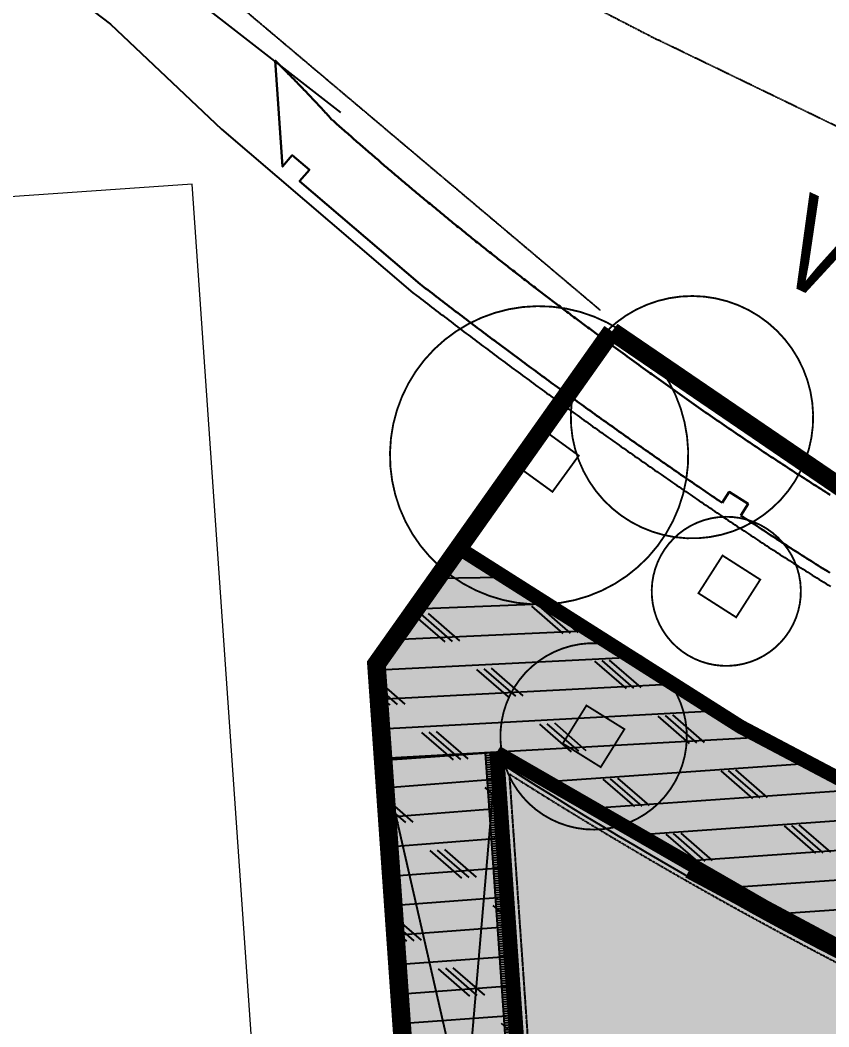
# Model space of a CAD drawing. Header units: millimetres. Extents: x 306 to 836129804, y -168137 to 818603917.
# Drawn here: x 834482886 to 834504578, y 818162277 to 818189279 of the extents above; entities that cross this region are included whole.
import ezdxf
from ezdxf.xclip import XClip

# ---------------------------------------------------------------- set-up
doc = ezdxf.new("R2010")
doc.units = ezdxf.units.MM
doc.header["$LTSCALE"] = 3
doc.header["$XCLIPFRAME"] = 0
for name, pattern in [('3A35X-LWK-LAN-DWG-1001-P00-L000-WS3-XLAN$0$HIDDEN', [0.375, 0.25, -0.125]), ('3A35X-MAGP-P-SB$0$3A35X-MAGP-P-SB$0$HIDDEN', [0.375, 0.25, -0.125]), ('CENTER', [2, 1.25, -0.25, 0.25, -0.25]), ('Dash 1_100', [2.25, 1.25, -1]), ('DASHED', [0.75, 0.5, -0.25]), ('DGN Style 2', [1.947273044689957e-06, 0, -1.947273044689957e-06]), ('DIVIDE', [1.25, 0.5, -0.25, 0, -0.25, 0, -0.25]), ('HIDDEN', [0.375, 0.25, -0.125])]:
    doc.linetypes.add(name, pattern=pattern)
doc.layers.get('Defpoints').update_dxf_attribs({"color": 32})
for name, color, linetype in [('00_Xref', 7, 'Continuous'), ('22INWA-a', 6, 'CENTER'), ('3A35X-LWK-LAN-DWG-1001-P00-L000-WS3-XLAN$0$LWK_L_TREE_code', 252, 'Continuous'), ('_ANCILIARY', 40, 'Continuous'), ('_ANCILIARY HATCH', 1, 'Continuous'), ('_DEV LINE', 96, 'DIVIDE'), ('_landscape', 1, 'HIDDEN'), ('_P34', 251, 'Continuous'), ('_PARCEL BOUNDARY', 10, 'DASHED'), ('_SUBLEASE', 241, 'Continuous'), ('_SUBLEASE LINE', 10, 'DIVIDE'), ('AR-ROAD_AR_BS_MI_', 251, 'Continuous'), ('LWK-STEPS', 251, 'Continuous'), ('UAJ_M+', 251, 'Continuous'), ('XXXXX-PIW-DWG-P00-XXXX-R100-WS4-00$0$XXXXX-PIW-P-WHCGRDP1-XXX$0$MMH813__', 253, 'Continuous')]:
    doc.layers.add(name, color=color, linetype=linetype)
for name, color, linetype, lineweight in [('Hatch (HOR not under LTC submission)', 252, 'Continuous', 35), ('LWK-GA_PLANTERWALL', 251, 'Continuous', 30), ('UAJ-23FLOR-a3', 251, 'Continuous', 13), ('UAJ-23FLOR-L1', 251, 'Continuous', 13), ('UAJ-27ROOF-d', 251, 'Continuous', 5)]:
    doc.layers.add(name, color=color, linetype=linetype, lineweight=lineweight)
doc.styles.add('Style-Arial', font='arial.ttf', dxfattribs={"width": 0.8})

# ---------------------------------------------------------------- blocks, each defined once
blk = doc.blocks.new('x-baseplan')
at = {"layer": 'AR-ROAD_AR_BS_MI_', "color": 8, "linetype": 'DGN Style 2'}
for p, q in [((834498.4466955593, 818181.4963568995), (834485.9536818152, 818192.0359689002)), ((834507.4230808325, 818185.1532506874), (834500.0000000009, 818188.7451000027))]:
    blk.add_line(p, q, dxfattribs=at)
at = {"layer": 'AR-ROAD_AR_BS_MI_', "color": 8, "linetype": 'DGN Style 2', "flags": 128}
blk.add_lwpolyline([(834425.3874000004, 818235.7993000026), (834428.6875000009, 818233.5784000009), (834430.9107000008, 818232.0822000019), (834436.9573000008, 818228.0128000025), (834439.7159000015, 818226.1563000027), (834445.2899000011, 818222.4050000012), (834454.0549000008, 818216.4581000023), (834458.174500001, 818213.5699000023), (834464.2179000006, 818209.8032000009), (834464.2181700012, 818209.8030300017), (834466.2651000004, 818208.4843000025), (834475.3968000012, 818202.6016000025), (834493.031200001, 818192.4086000025), (834496.5006000008, 818190.5483000018), (834500.0000000009, 818188.7451000027)], dxfattribs=at)
at = {"layer": 'XXXXX-PIW-DWG-P00-XXXX-R100-WS4-00$0$XXXXX-PIW-P-WHCGRDP1-XXX$0$MMH813__', "color": 8, "ltscale": 0.005141571938517399, "flags": 128}
blk.add_lwpolyline([(834491.4872700002, 818186.7995399998), (834485.0131925878, 818191.8444753649)], dxfattribs=at)
blk = doc.blocks.new('3A35X-MAGP-P-LD-00-0')
at = {"layer": '00_Xref', "color": 8, "elevation": -0.123141430418681}
blk.add_lwpolyline([(834481831.999999, 818191820.8000028), (834485309.4999992, 818189171.300002), (834488290.1999997, 818186356.2000015), (834493423.599934, 818181968.0000577), (834493521.3417006, 818181892.42232), (834493578.9999944, 818181847.9000045), (834493636.4999995, 818181803.5000017), (834493693.9999949, 818181759.2000043), (834493751.2999876, 818181715.0539641), (834493809.1000148, 818181670.5999907), (834493866.6999904, 818181626.4000077), (834493924.1999803, 818181582.1000165), (834493981.8389926, 818181537.9467232), (834494039.5000312, 818181493.7999763), (834494097.0999877, 818181449.6000106), (834494154.7999972, 818181405.5000036), (834494212.5000063, 818181361.3999972), (834494270.1998633, 818181317.3001046), (834494328.1988534, 818181273.1484936), (834494385.5004588, 818181229.4520328), (834494443.4999994, 818181185.3000017), (834494501.3000352, 818181141.3999743), (834494559.0999132, 818181097.4000672), (834494616.7007252, 818181053.651223), (834494674.8000348, 818181009.599975), (834494732.6999992, 818180965.8000017), (834494790.5999986, 818180922.0000023), (834494848.4999996, 818180878.2000016), (834494906.4000186, 818180834.3999873), (834494964.4000349, 818180790.6999751), (834495022.4000173, 818180746.8999884), (834495080.3999647, 818180703.3000269), (834495138.4000045, 818180659.5999986), (834495196.3999597, 818180615.9000326), (834495254.5000166, 818180572.2999887), (834495312.5999473, 818180528.8000407), (834495370.69993, 818180485.2000548), (834495428.799996, 818180441.7000041), (834495486.701515, 818180398.3484813), (834495545.2978059, 818180354.5520284), (834495603.1998224, 818180311.2001343), (834495661.201791, 818180267.94768), (834495719.6319498, 818180224.4506458), (834495777.9679694, 818180181.0494182), (834495836.1319497, 818180137.7506456), (834495894.2017577, 818180094.5473645), (834495952.5020871, 818180051.2468685), (834496011.0309659, 818180007.8511707), (834496069.2020603, 818179964.7465491), (834496127.9972682, 818179921.2539505), (834496186.099938, 818179878.2000473), (834496244.5699226, 818179835.0483826), (834496302.9299941, 818179791.9516822), (834496361.4000707, 818179748.7999492), (834496419.8705554, 818179705.7480361), (834496478.2999661, 818179662.7000251), (834496536.8000019, 818179619.6999999), (834496595.3000102, 818179576.6999938), (834496653.9000016, 818179533.8), (834496712.3999907, 818179490.8000089), (834496770.9999944, 818179447.9000044), (834496829.5999129, 818179405.0000641), (834496888.2724957, 818179362.1470348), (834496946.8274128, 818179319.3530337), (834497005.4999586, 818179276.5000314), (834497064.2000632, 818179233.7999554), (834497122.9001524, 818179190.9998902), (834497181.6000022, 818179148.2999997), (834497240.1032213, 818179105.7430208), (834497299.0999796, 818179062.9000149), (834497357.9000047, 818179020.2999989), (834497416.7000014, 818178977.7000012), (834497475.499997, 818178935.1000037), (834497534.2998754, 818178892.5000917), (834497593.3958275, 818178849.8585792), (834497651.8035101, 818178807.6419005), (834497710.8999062, 818178765.00007), (834497769.8760667, 818178722.5452257), (834497828.7238283, 818178680.1548526), (834497887.6999811, 818178637.7000157), (834497946.7000299, 818178595.3999796), (834498005.7000301, 818178552.9999787), (834498064.7000017, 818178510.6999999), (834498123.6999758, 818178468.4000186), (834498182.7999873, 818178426.2000114), (834498241.7999755, 818178383.9000188), (834498300.8999937, 818178341.7000067), (834498360.0786759, 818178299.5439372), (834498419.1212178, 818178257.4561409), (834498478.1044605, 818178215.4391757), (834498537.4999983, 818178173.2000023), (834498596.699949, 818178131.1000386), (834498655.8999959, 818178089.1000042), (834498715.0999963, 818178047.1000038), (834498774.1048012, 818178005.2383716), (834498833.5999702, 818177963.1000215), (834498892.9000015, 818177921.2000003), (834498952.199997, 818177879.3000035), (834499011.4999504, 818177837.4000374), (834499070.8813038, 818177795.5426716), (834499130.2000619, 818177753.6999564), (834499189.5999075, 818177711.9000661), (834499248.9999993, 818177670.200002), (834499308.3998406, 818177628.4001136), (834499367.6054572, 818177586.8364595), (834499427.2998784, 818177545.0000863), (834499486.7999867, 818177503.4000107), (834499546.1999784, 818177461.7000164), (834499605.7159517, 818177420.1586447), (834499665.299999, 818177378.6000009), (834499724.7999736, 818177337.0000188), (834499784.399993, 818177295.5000051), (834499844.0000079, 818177253.9999968), (834499903.6000205, 818177212.4999869), (834499963.1996952, 818177171.1002129), (834500000.2303501, 818177145.4402233), (834500022.7571605, 818177129.7991161), (834500082.5142972, 818177088.3594123), (834500142.2855841, 818177046.9406737), (834500201.8998339, 818177005.6001165), (834500261.8928708, 818176964.1666852), (834500321.3999863, 818176923.0000107), (834500381.1999954, 818176881.8000044), (834500441.0000054, 818176840.5999987), (834500500.7999992, 818176799.4000019), (834500560.5999203, 818176758.2000554), (834500620.2068636, 818176717.2326314), (834500680.4925187, 818176675.8677964), (834500740.1000283, 818176634.899982), (834500800.0000482, 818176593.8999693), (834500859.8999809, 818176552.8000145), (834500919.8106378, 818176511.8610419), (834500979.889224, 818176470.8390541), (834501039.7999537, 818176429.9000331), (834501099.800001, 818176389.0000006), (834501159.7999855, 818176348.1000104), (834501219.8902225, 818176307.2386259), (834501279.809642, 818176266.4614688), (834501339.8999718, 818176225.6000204), (834501400.0000246, 818176184.8999857), (834501460.0998847, 818176144.1000787), (834501520.0079645, 818176103.5299399), (834501580.5914223, 818176062.5704768), (834501640.5000132, 818176021.9999923), (834501700.7000003, 818175981.4000013), (834501760.899998, 818175940.8000025), (834501820.9083357, 818175900.3291562), (834501881.3069692, 818175859.6626139), (834501941.5998247, 818175819.1001192), (834502001.7087412, 818175778.8280357), (834502062.2052741, 818175738.3633341), (834502122.4087836, 818175698.1276915), (834502182.8091123, 818175657.82726), (834502243.500023, 818175617.399986), (834502304.0000478, 818175577.1999686), (834502364.5000017, 818175537.1), (834502424.8095315, 818175497.1261418), (834502485.5999979, 818175456.9000037), (834502546.1997786, 818175416.9001474), (834502606.6099648, 818175377.1250205), (834502667.4999765, 818175337.1000156), (834502728.2000021, 818175297.3), (834502788.7103503, 818175257.6242495), (834502849.7000464, 818175217.699972), (834502910.4998199, 818175178.0001179), (834502971.5886178, 818175138.2772524), (834503032.199875, 818175098.8000828), (834503092.9111928, 818175059.4223622), (834503154.2882204, 818175019.6780207), (834503214.9999644, 818174980.3000245), (834503276.1036317, 818174940.9332051), (834503336.9961925, 818174901.6669109), (834503398.0998677, 818174862.3000855), (834503459.0120664, 818174823.2204767), (834503520.2944746, 818174783.9675618), (834503581.3121171, 818174744.9201359), (834503642.6998405, 818174705.7001042), (834503704.186893, 818174666.5809999), (834503765.1998924, 818174627.7000691), (834503826.3129455, 818174588.9186066), (834503887.7917628, 818174549.9685439), (834503949.0130118, 818174511.2182599), (834504010.5998645, 818174472.300087), (834504071.8134282, 818174433.7175), (834504133.5000265, 818174394.8999846), (834504194.9999989, 818174356.3000019), (834504256.4998422, 818174317.7001004), (834504318.2855077, 818174279.0839657), (834504379.5998381, 818174240.7001036), (834504441.4850743, 818174202.1847228), (834504502.9000337, 818174163.8999795), (834504564.6000057, 818174125.5999988), (834504626.3000344, 818174087.299981)], dxfattribs=at)
at = {"layer": 'LWK-GA_PLANTERWALL'}
blk.add_lwpolyline([(834501718.87531, 818176331.2087748), (834501906.0559442, 818176624.7739551), (834502411.9597548, 818176302.2035378), (834502216.6908721, 818175995.9531344)], dxfattribs=at)
at = {"layer": 'LWK-GA_PLANTERWALL', "elevation": -0.123145524145837}
blk.add_lwpolyline([(834502216.7445406, 818175995.9189148), (834502228.9966098, 818175987.7238166), (834502289.1054691, 818175947.5514573), (834502349.3151112, 818175907.3783616), (834502409.6719388, 818175867.1737316), (834502469.8853388, 818175827.1641656), (834502530.24179, 818175787.159312), (834502590.5516213, 818175747.185254), (834502651.0081758, 818175707.1801753), (834502711.3200665, 818175667.3703456), (834502771.5863312, 818175627.6899791), (834502832.1421828, 818175587.8847315), (834502892.6976111, 818175548.179526), (834502953.2082584, 818175508.5035794), (834503013.8638363, 818175468.7981201), (834503074.2796347, 818175429.3489866), (834503135.1289587, 818175389.7818385), (834503195.6895461, 818175350.3377721), (834503256.1609559, 818175311.1156572), (834503317.3497576, 818175271.4933003), (834503377.8642132, 818175232.2433664), (834503438.5816622, 818175193.1253731), (834503499.578032, 818175153.7921683), (834503560.3378907, 818175114.6468813), (834503621.0098065, 818175075.7214315), (834503682.1046611, 818175036.5887476), (834503743.0168703, 818174997.6088233), (834503803.9766481, 818174958.6623002), (834503865.2231112, 818174919.6962628), (834503926.1826826, 818174880.8494767), (834503987.0548959, 818174842.2208477), (834504048.3470389, 818174803.3891494), (834504109.4601476, 818174764.7073456), (834504170.7125465, 818174726.0006182), (834504231.7782702, 818174687.5112139), (834504293.1304086, 818174648.9042594), (834504354.4821957, 818174610.3972842), (834504415.7410818, 818174571.9486176), (834504477.2854674, 818174533.4832832), (834504538.4516373, 818174495.1922668), (834504600.002377, 818174456.8850657)], dxfattribs=at)
at = {"layer": 'LWK-GA_PLANTERWALL'}
blk.add_polyline3d([(834504617.166616, 818176543.4497474, 0), (834504553.1873968, 818176583.8628908, 0), (834504489.0934554, 818176624.2849361, 0), (834504424.9204195, 818176665.0216776, 0), (834504361.1303457, 818176705.4789482, 0), (834504297.1376779, 818176746.2015877, 0), (834504233.1678168, 818176786.8730083, 0), (834504169.4263662, 818176827.6635654, 0), (834504105.5854785, 818176868.3534056, 0), (834504041.6138104, 818176909.3918886, 0), (834503978.0141785, 818176950.1915109, 0), (834503914.192768, 818176991.1979114, 0), (834503850.5523123, 818177032.1884173, 0), (834503786.8214048, 818177073.2373446, 0), (834503723.1912636, 818177114.3860438, 0), (834503659.6509174, 818177155.4767157, 0), (834503595.8805103, 818177196.8168014, 0), (834503532.3501589, 818177238.1667633, 0), (834503469.050146, 818177279.3668051, 0), (834503405.519877, 818177320.7166713, 0), (834503341.9507799, 818177362.2579303, 0), (834503278.6119018, 818177403.7487838, 0), (834503215.1812652, 818177445.2999429, 0), (834503151.851547, 818177486.9511304, 0), (834503088.7521297, 818177528.4506918, 0), (834503025.283744, 818177570.1928805, 0), (834502962.0537714, 818177612.045051, 0), (834502898.9623383, 818177653.7056375, 0), (834502835.8331058, 818177695.5575701, 0), (834502772.7403446, 818177737.4190187, 0), (834502709.4276787, 818177779.4931362, 0), (834502646.3985097, 818177821.5460428, 0), (834502583.461102, 818177863.537687, 0), (834502520.5237145, 818177905.6296725, 0), (834502457.4950421, 818177947.7825087, 0), (834502394.5660288, 818177990.0363301, 0), (834502331.6372174, 818178032.2899766, 0), (834502268.8085113, 818178074.64423, 0), (834502205.9717146, 818178116.936148, 0), (834502143.1511301, 818178159.4532256, 0), (834502080.4638053, 818178201.9122218, 0), (834502017.7790638, 818178244.4374529, 0), (834501955.0506915, 818178286.9923832, 0), (834501892.4225614, 818178329.6477911, 0), (834501829.887034, 818178372.240128, 0), (834501767.1236237, 818178415.088153, 0), (834501704.731338, 818178457.8514802, 0), (834501642.2959015, 818178500.5439477, 0), (834501579.725404, 818178543.5299909, 0), (834501517.3410921, 818178586.4564977, 0), (834501455.0058851, 818178629.3497198, 0), (834501392.4439607, 818178672.4992609, 0), (834501330.1166457, 818178715.6566441, 0), (834501268.0164865, 818178758.6568658, 0), (834501205.6895849, 818178801.8138063, 0), (834501143.328757, 818178845.164734, 0), (834501080.1660149, 818178889.1747719, 0), (834499825.3839662, 818179779.1516217, 0), (834499783.6315395, 818179809.3117845, 0), (834499722.3225551, 818179853.5905074, 0), (834499660.7674938, 818179898.1475844, 0), (834499599.4432726, 818179942.7105802, 0), (834499538.2134905, 818179987.2047756, 0), (834499476.9835833, 818180031.7994648, 0), (834499415.6654321, 818180076.5314473, 0), (834499354.5359349, 818180121.225972, 0), (834499293.446072, 818180165.965021, 0), (834499232.2878836, 818180210.7540472, 0), (834499171.1298797, 818180255.7439947, 0), (834499110.2695577, 818180300.4880921, 0), (834499049.2119181, 818180345.4779761, 0), (834498988.2833419, 818180390.4730202, 0), (834498927.2654054, 818180435.6079806, 0), (834498866.4369295, 818180480.7033478, 0), (834498805.5192425, 818180525.9391832, 0), (834498744.7914368, 818180571.1341527, 0), (834498684.1910603, 818180616.2344639, 0), (834498623.3732165, 818180661.5713286, 0), (834498563.7294052, 818180706.1316353, 0), (834498418.8023438, 818180812.5702069, 0), (834498381.1330988, 818180840.1477866, 0), (834498343.3804046, 818180867.8596839, 0), (834498305.6261345, 818180895.5731208, 0), (834498267.9732101, 818180923.285498, 0), (834498230.2628016, 818180951.0667149, 0), (834498192.50865, 818180978.8804921, 0), (834498154.8555367, 818181006.6935526, 0), (834498117.3558921, 818181034.3931888, 0), (834498079.6475533, 818181062.2472508, 0), (834498042.1475687, 818181090.0470667, 0), (834498004.6476251, 818181117.7471621, 0), (834497966.9404343, 818181145.7006167, 0), (834497929.2854232, 818181173.6156864, 0), (834497891.5249292, 818181201.6837257, 0), (834497854.2792751, 818181229.4685607, 0), (834497816.7789445, 818181257.2685448, 0), (834497779.0179232, 818181285.4379275, 0), (834497741.4636157, 818181313.4531039, 0), (834497704.1641963, 818181341.3527765, 0), (834497666.7120686, 818181369.29146, 0), (834497629.1055647, 818181397.4461436, 0), (834497591.7032088, 818181425.422657, 0), (834497554.1969643, 818181453.5776031, 0), (834497516.8974645, 818181481.5772316, 0), (834497479.3919805, 818181509.7313669, 0), (834497442.09199, 818181537.8314997, 0), (834497404.7924863, 818181565.8310121, 0), (834497367.131991, 818181594.2025222, 0), (834497329.7773238, 818181622.4194782, 0), (834497292.7324276, 818181650.4023497, 0), (834497255.2276994, 818181678.6565127, 0), (834497217.6691326, 818181707.1282598, 0), (834497180.667758, 818181735.1535739, 0), (834497143.368478, 818181763.4288813, 0), (834497106.0136312, 818181791.7461956, 0), (834497068.7583616, 818181820.0644001, 0), (834497031.462505, 818181848.43703, 0), (834496994.2548757, 818181876.7186613, 0), (834496956.9506915, 818181905.1747049, 0), (834496919.852072, 818181933.4736122, 0), (834496882.7518806, 818181961.7737467, 0), (834496845.2936671, 818181990.3468611, 0), (834496808.1383498, 818182018.8660675, 0), (834496771.3410966, 818182047.0110853, 0), (834496733.9909356, 818182075.6025583, 0), (834496696.8359693, 818182104.1214951, 0), (834496659.8360289, 818182132.521439, 0), (834496622.4782186, 818182161.196221, 0), (834496585.3765343, 818182189.8518003, 0), (834496548.531496, 818182218.2325631, 0), (834496511.7252287, 818182246.5603038, 0), (834496474.2747566, 818182275.4071739, 0), (834496437.2196299, 818182304.1275637, 0), (834496400.3196013, 818182332.6275135, 0), (834496363.419935, 818182361.2274101, 0), (834496326.3640139, 818182389.8476444, 0), (834496289.362949, 818182418.603983, 0), (834496252.2623167, 818182447.3594304, 0), (834496215.3066648, 818182476.1808885, 0), (834496178.5068207, 818182504.7808434, 0), (834496141.7070416, 818182533.4806443, 0), (834496104.9068376, 818182562.0807595, 0), (834496067.7071338, 818182591.0925521, 0), (834496030.7079383, 818182620.0484339, 0), (834495994.2508537, 818182648.5583377, 0), (834495957.2507856, 818182677.4143157, 0), (834495920.1954148, 818182706.493313, 0), (834495883.4963545, 818182735.292459, 0), (834495846.795869, 818182764.0928428, 0), (834495809.8969646, 818182793.0490282, 0), (834495772.9987068, 818182822.1051687, 0), (834495736.284602, 818182850.9949474, 0), (834495699.6426207, 818182879.9281292, 0), (834495662.9426105, 818182908.8280371, 0), (834495626.1861454, 818182937.8516172, 0), (834495589.3884754, 818182966.9078532, 0), (834495552.5913614, 818182996.0638709, 0), (834495516.1732382, 818183024.8989457, 0), (834495479.334087, 818183054.0885576, 0), (834495442.8342153, 818183083.0883986, 0), (834495406.2340813, 818183112.0885785, 0), (834495369.3807094, 818183141.3692821, 0), (834495332.6837255, 818183170.6264089, 0), (834495296.1842166, 818183199.7259771, 0), (834495259.5272757, 818183228.9511789, 0), (834495223.1272275, 818183258.0510951, 0), (834495186.6269709, 818183287.1513786, 0), (834495149.8740919, 818183316.5334847, 0), (834495113.4744397, 818183345.7332909, 0), (834495077.0747768, 818183374.8328991, 0), (834495040.4790045, 818183404.1898168, 0), (834495003.7252914, 818183433.6736987, 0), (834494967.4258225, 818183462.9734089, 0), (834494931.025954, 818183492.1731975, 0), (834494894.3740448, 818183521.7572653, 0), (834494858.2689953, 818183550.8997142, 0), (834494821.7743887, 818183580.2564768, 0), (834494785.2798247, 818183609.8139, 0), (834494749.1738223, 818183638.9573551, 0), (834494712.5223197, 818183668.5411919, 0), (834494675.9716916, 818183698.2257885, 0), (834494639.928156, 818183727.4987875, 0), (834494603.6282122, 818183756.8986593, 0), (834494567.2707307, 818183786.4266318, 0), (834494530.7195737, 818183816.1117784, 0), (834494494.4265398, 818183845.769602, 0), (834494458.3842875, 818183875.1410207, 0), (834494422.0267193, 818183904.7692754, 0), (834494385.7689527, 818183934.3982793, 0), (834494349.6690419, 818183963.8982873, 0), (834494313.3767623, 818183993.5552984, 0), (834494277.0841191, 818184023.3132552, 0), (834494240.8262141, 818184053.0428263, 0), (834494204.8266052, 818184082.642518, 0), (834494168.7265323, 818184112.2424583, 0), (834494132.568672, 818184141.9722681, 0), (834494096.5686586, 818184171.5722928, 0), (834494060.0847356, 818184201.5881302, 0), (834494024.0273596, 818184231.4183708, 0), (834493988.1854087, 818184260.9880103, 0), (834493952.0276867, 818184290.8182596, 0), (834493915.9702864, 818184320.6483016, 0), (834493879.9031675, 818184350.5040108, 0), (834493843.8787539, 818184380.3068459, 0), (834493807.787916, 818184410.2653179, 0), (834493771.8883735, 818184440.0648791, 0), (834493735.6399773, 818184470.1542379, 0), (834493699.8397517, 818184500.0541985, 0), (834493663.9396683, 818184529.8544271, 0), (834493627.7925545, 818184560.0442055, 0), (834493591.9919397, 818184589.9447901, 0), (834493556.1925951, 818184619.8441147, 0), (834493520.3917859, 818184649.7448813, 0), (834493484.4030607, 818184679.8024751, 0), (834493448.2559057, 818184710.0933751, 0), (834493412.397827, 818184740.2261156, 0), (834493376.8555945, 818184770.0938773, 0), (834493341.0560831, 818184800.093237, 0), (834493305.1973512, 818184830.2266463, 0), (834493269.1505558, 818184860.517953, 0), (834493233.362664, 818184890.776868, 0), (834493197.662283, 818184920.877089, 0), (834493162.0623052, 818184950.9773417, 0), (834493126.3628578, 818184981.0767939, 0), (834493090.4169476, 818185011.4691758, 0), (834493054.8169565, 818185041.669218, 0), (834493019.2169095, 818185071.7691898, 0), (834492983.2712103, 818185102.2625018, 0), (834492947.7709464, 818185132.4625694, 0), (834492912.1707807, 818185162.6628791, 0), (834492876.3260685, 818185193.1560894, 0), (834492840.6399791, 818185223.6148819, 0), (834492805.3259536, 818185253.756229, 0), (834492769.8259995, 818185283.9561701, 0), (834492733.7951764, 818185314.7092, 0), (834492698.3951058, 818185345.1092702, 0), (834492663.0806295, 818185375.2509007, 0), (834492627.336596, 818185405.845466, 0), (834492591.7516458, 818185436.4041831, 0), (834492556.3511716, 818185466.8046001, 0), (834492520.9508799, 818185497.2049623, 0), (834492485.3924071, 818185527.7410448, 0), (834492449.7486335, 818185558.4370192, 0), (834492414.4228827, 818185588.959309, 0), (834492379.0229692, 818185619.459244, 0), (834492343.5640807, 818185650.0965679, 0), (834492308.2645029, 818185680.596124, 0), (834492272.8048316, 818185711.2343476, 0), (834492237.4463608, 818185741.8714901, 0), (834492202.0968074, 818185772.5143898, 0), (834492166.7620444, 818185803.1311885, 0), (834492131.3787774, 818185833.8904579, 0), (834492095.9959527, 818185864.6495665, 0), (834492060.7958539, 818185895.3493983, 0), (834492025.5957717, 818185925.9496443, 0), (834491990.2135179, 818185956.8084626, 0), (834491955.1599469, 818185987.3679444, 0), (834491919.753245, 818186018.2481965, 0), (834491884.3126144, 818186049.2463355, 0), (834491849.2129416, 818186080.0458242, 0), (834491813.952597, 818186110.8860518, 0), (834491778.9527078, 818186141.6860737, 0), (834491744.0125648, 818186172.246254, 0), (834491708.5712427, 818186203.3457614, 0), (834491673.2311373, 818186234.4450687, 0), (834491638.2308235, 818186265.3452716, 0), (834491603.2305474, 818186296.145634, 0), (834491568.2311959, 818186327.0452117, 0), (834491533.0712109, 818186357.9857879, 0), (834491497.8305345, 818186389.1875851, 0), (834491462.9317071, 818186420.0863677, 0), (834491427.8892727, 818186451.1241126, 0), (834491392.8510956, 818186482.1461464, 0), (834491357.9503025, 818186513.1470327, 0), (834491322.8909317, 818186544.1883032, 0), (834491287.752194, 818186575.489903, 0), (834491240.9464363, 818186617.1994319, 0), (834491194.9995482, 818186667.8187281, 0), (834491164.0403094, 818186701.8343633, 0), (834491132.8467437, 818186735.8999708, 0), (834491101.3477564, 818186770.2987411, 0), (834491070.0078293, 818186804.5239483, 0), (834491038.7147155, 818186838.589601, 0), (834491007.5697757, 818186872.3958759, 0), (834490976.1789697, 818186906.2623532, 0), (834490944.4795723, 818186940.4615113, 0), (834490912.9390968, 818186974.4894712, 0), (834490881.4487038, 818187008.3565358, 0), (834490850.1085564, 818187041.9634535, 0), (834490818.3693358, 818187075.791959, 0), (834490786.4690803, 818187109.8922365, 0), (834490755.0304314, 818187143.4005101, 0), (834490723.5033274, 818187176.7997323, 0), (834490691.4032462, 818187210.6996355, 0), (834490659.7151585, 818187244.2694011, 0), (834490627.8287073, 818187277.7400581, 0), (834490595.7288644, 818187311.5401831, 0), (834490564.0032922, 818187344.8419688, 0), (834490531.8565562, 818187378.3820556, 0), (834490499.9702157, 818187411.7537909, 0), (834490467.8863415, 818187445.0260445, 0), (834490435.5864179, 818187478.6259376, 0), (834490403.6627108, 818187511.7319652, 0), (834490371.4791588, 818187544.9057078, 0), (834490339.1349686, 818187578.2453905, 0), (834490306.9522902, 818187611.319075, 0), (834490274.5127892, 818187644.5546495, 0), (834490242.0701084, 818187677.793604, 0), (834490209.7878925, 818187710.7687562, 0), (834490177.4065132, 818187743.7445072, 0), (834490145.0258657, 818187776.6202348, 0), (834490112.3868579, 818187809.6572276, 0), (834490079.9060916, 818187842.5340475, 0), (834490047.3264132, 818187875.3118118, 0), (834490014.5866771, 818187908.250607, 0), (834489982.0073154, 818187940.9288926, 0), (834489949.1680405, 818187973.7682861, 0), (834489916.489894, 818188006.4464327, 0), (834489883.7123249, 818188039.0259175, 0), (834489850.7742599, 818188071.7649281, 0), (834489817.9969988, 818188104.2450651, 0), (834489784.9577274, 818188136.8863261, 0), (834489751.9209231, 818188169.525267, 0), (834489728.9502294, 818188192.1498783, 0), (834489927.647482, 818185351.1284935, 0), (834490186.9367205, 818185654.9296592, 0), (834490643.3086888, 818185265.4236054, 0), (834490383.7155823, 818184961.2664071, 0), (834493612.9358872, 818182200.8221511, 0), (834493704.8519706, 818182129.7490584, 0), (834493762.3521829, 818182085.3488936, 0), (834493819.7224665, 818182041.0490583, 0), (834493877.0929366, 818181996.8488517, 0), (834493934.3932725, 818181952.702547, 0), (834493991.8636284, 818181908.5022571, 0), (834494049.5634274, 818181864.2256736, 0), (834494106.9638919, 818181820.0023601, 0), (834494164.2731556, 818181776.1016647, 0), (834494222.00351, 818181731.9018602, 0), (834494279.5037872, 818181687.7783846, 0), (834494336.9736904, 818181643.8542472, 0), (834494394.6736984, 818181599.7542417, 0), (834494452.1437601, 818181555.8299812, 0), (834494509.9125994, 818181511.853572, 0), (834494567.4137508, 818181468.0050755, 0), (834494625.0827705, 818181424.1047846, 0), (834494682.8825748, 818181380.204933, 0), (834494740.6826485, 818181336.2048769, 0), (834494798.1526809, 818181292.5553621, 0), (834494855.9216777, 818181248.7546897, 0), (834494913.6901898, 818181205.054157, 0), (834494971.5901887, 818181161.254158, 0), (834495029.4901896, 818181117.4541575, 0), (834495087.1594503, 818181073.8287064, 0), (834495145.0600257, 818181030.2036177, 0), (834495202.9282566, 818180986.5031261, 0), (834495260.7964232, 818180943.0022274, 0), (834495318.9283417, 818180899.2028353, 0), (834495376.6973702, 818180855.6768609, 0), (834495434.4339023, 818180812.349617, 0), (834495492.5338459, 818180768.8496593, 0), (834495550.6337984, 818180725.249696, 0), (834495608.6015359, 818180681.8487209, 0), (834495666.5033902, 818180638.496947, 0), (834495724.9017843, 818180594.8485345, 0), (834495725.786107, 818180594.186434, 0), (834496316.8302417, 818180154.7148929, 0), (834496364.4756327, 818180119.4099044, 0), (834496422.7129105, 818180076.4299804, 0), (834496481.1429887, 818180033.2815986, 0), (834496539.409211, 818179990.2803284, 0), (834496597.7456325, 818179947.3271264, 0), (834496656.1116984, 818179904.3258008, 0), (834496714.4776903, 818179861.4243035, 0), (834496772.7450795, 818179818.5952826, 0), (834496831.3450712, 818179775.6952884, 0), (834496889.8450186, 818179732.695328, 0), (834496948.2120496, 818179689.9658786, 0), (834497006.6773826, 818179647.1644659, 0), (834497065.2153194, 818179604.4097787, 0), (834497123.8428231, 818179561.5627455, 0), (834497182.2096001, 818179518.9330859, 0), (834497240.8111978, 818179476.3046665, 0), (834497299.5112487, 818179433.5046294, 0), (834497358.0760841, 818179390.902952, 0), (834497416.5796368, 818179348.3457304, 0), (834497475.2444999, 818179305.7438658, 0), (834497533.9090149, 818179263.2420255, 0), (834497592.7090178, 818179220.6420233, 0), (834497651.509015, 818179178.0420247, 0), (834497710.0755047, 818179135.6112003, 0), (834497768.9377407, 818179093.138329, 0), (834497827.5419084, 818179050.779753, 0), (834497886.3057338, 818179008.3780142, 0), (834497945.145756, 818178966.0211711, 0), (834498004.0696844, 818178923.57595, 0), (834498062.735558, 818178881.34449, 0), (834498121.6375589, 818178839.1147493, 0), (834498180.6375351, 818178796.7147657, 0), (834498239.5011814, 818178754.5125253, 0), (834498298.2668998, 818178712.3804933, 0), (834498357.3669391, 818178670.1804663, 0), (834498416.3669217, 818178627.8804778, 0), (834498475.0954919, 818178585.9456959, 0), (834498534.1371719, 818178543.8872201, 0), (834498593.2584957, 818178501.7432842, 0), (834498652.1632793, 818178459.7822287, 0), (834498711.3635489, 818178417.682038, 0), (834498770.4258848, 818178375.6799387, 0), (834498829.488632, 818178333.7773129, 0), (834498888.6886293, 818178291.7773147, 0), (834498947.6937519, 818178249.915457, 0), (834499006.8562758, 818178208.0128243, 0), (834499066.01849, 818178166.2101815, 0), (834499125.3184879, 818178124.3101829, 0), (834499184.4805831, 818178082.5076243, 0), (834499243.7239382, 818178040.7475321, 0), (834499302.9861234, 818177998.944743, 0), (834499362.1096799, 818177957.3392785, 0), (834499421.5097942, 818177915.6391984, 0), (834499480.9098145, 818177873.8391842, 0), (834499539.9772305, 818177832.3725499, 0), (834499599.3387672, 818177790.769591, 0), (834499658.9358791, 818177749.1016943, 0), (834499718.2391351, 818177707.4696103, 0), (834499777.4221362, 818177666.160649, 0), (834499837.0612069, 818177624.5636487, 0), (834499896.4642541, 818177583.0314345, 0), (834499955.8282502, 818177541.6957659, 0), (834500015.4282587, 818177500.1957619, 0), (834500074.8890891, 818177458.7926658, 0), (834500134.2086722, 818177417.5874522, 0), (834500171.0985825, 818177392.02499, 0), (834500193.8573705, 818177376.2229748, 0), (834500253.4707199, 818177334.883045, 0), (834500313.1562563, 818177293.5237496, 0), (834500372.6201836, 818177252.2874582, 0), (834500432.3770218, 818177211.0171546, 0), (834500491.8407878, 818177169.8805807, 0), (834500551.4040178, 818177128.8437064, 0), (834500611.2040242, 818177087.6437032, 0), (834500671.0040244, 818177046.443702, 0), (834500730.6639321, 818177005.3402195, 0), (834500790.1307256, 818176964.4691195, 0), (834500850.2238623, 818176923.2364907, 0), (834500909.7869204, 818176882.2993377, 0), (834500969.590333, 818176841.3654503, 0), (834501029.3941308, 818176800.3314579, 0), (834501089.0678561, 818176759.5543886, 0), (834501149.0572144, 818176718.5933497, 0), (834501208.9162822, 818176677.6896546, 0), (834501268.7754089, 818176636.885683, 0), (834501328.6342516, 818176596.0819043, 0), (834501388.5832947, 818176555.3165317, 0), (834501448.5930735, 818176514.4779061, 0), (834501508.3556174, 818176473.8393764, 0), (834501568.3594899, 818176433.2044754, 0), (834501628.459524, 818176392.4044503, 0), (834501688.226158, 818176351.9300995, 0), (834501718.4221737, 818176331.5151317, 0)], dxfattribs=at)
at = {"layer": 'LWK-STEPS', "ltscale": 0.5, "elevation": 2.18833263890819e-07}
blk.add_lwpolyline([(834495666.1074374, 818169639.9326786), (834492625.8749355, 818169426.2837592)], dxfattribs=at)
at = {"layer": 'UAJ-27ROOF-d', "color": 1, "elevation": -5.978348816166891e-06, "flags": 128}
blk.add_lwpolyline([(834463810.1202614, 818143659.4322965), (834456328.2119199, 818143138.9980906), (834456536.3856019, 818140146.2347541), (834452965.0213536, 818139897.8141596), (834453520.1511731, 818131917.1119292), (834491000.5216128, 818134524.2097347), (834487497.7218438, 818184881.4432242), (834479517.0196128, 818184326.3134047), (834479690.4976814, 818181832.3439575), (834476697.7343447, 818181624.170275), (834476905.9080268, 818178631.4069389), (834479471.9262261, 818141741.608464), (834472996.5839533, 818141291.1900065), (834472684.3234298, 818145780.3350116), (834463706.03342, 818145155.8139647), (834463810.1202614, 818143659.4322965)], close=True, dxfattribs=at)
blk = doc.blocks.new('PB1')
at = {"layer": '_PARCEL BOUNDARY', "ltscale": 5, "const_width": 382.5, "flags": 128}
blk.add_lwpolyline([(834493654.0001229, 817517222.0994015), (834495220.0000008, 817517337.4055538), (834492444.0000008, 817557035.4055538), (834498761.0000008, 817565962.4055538, 0.1039453279034611), (834533697.0000008, 817549820.4055538, 0.02814852517119689), (834560518.0000008, 817544745.4055538), (834570883.0000008, 817541589.4055538, 0.01218113012605105), (834580152.0000008, 817539059.4055538, 0.01181689527257956), (834589680.0000008, 817538655.4055538, 0.01895900769302935), (834627610.0000008, 817539489.4055538), (834630540.0000008, 817540418.4055538), (834634554.0000008, 817540697.4056759), (834637584.0000008, 817540183.4055538, 0.004978743369814412), (834647569.0000008, 817541071.4055538), (834660846.0111092, 817542394.4067745, -0.02316027545200003), (834692882.2128915, 817544092.3540401), (834848633.0000008, 817545126.4056759), (834853232.0000008, 817545226.4055538), (834857282.0000008, 817545692.4056759), (834861211.0000008, 817546780.4055538, 0.08894422378079146), (834868247.0000008, 817552295.4055538, 0.09128275039785394), (834872755.0000008, 817559703.4055538, 0.06185807621675871), (834874097.0000008, 817565165.4055538), (834880689.0000008, 817565564.4055538), (834904743.0000008, 817565941.4055538, 0.07734061700058462), (834909188.6641854, 817557307.1221066, 0.2674729698631412), (834920028.1553963, 817552489.5266476, 0.03637730442615884), (834937243.165162, 817555572.4476681, 0.2494227361332762), (834949395.0000008, 817566641.4056759), (834966122.0000008, 817566903.4055538), (835091811.0000008, 817574777.4055538), (835119690.0000008, 817576586.4055538), (835121800.0000008, 817571864.4055538, 0.07369685434770203), (835125906.0000008, 817566838.4055538), (835207274.0000008, 817579502.4055538), (835208699.0000008, 817570346.4055538), (835222078.0000008, 817575222.4055538), (835227487.0109872, 817576187.407507, 0.04905368402648331), (835256687.0000008, 817584425.4055538), (835337017.0000008, 817589446.4055538, -0.0621863410645765), (835336509.915162, 817536748.7755489, 0.05571216091389759), (835335348.4786385, 817485197.0270138), (835335994.0000008, 817477945.4055538), (835339286.0000008, 817458795.4055538), (835342221.0000008, 817441416.4055538), (835346043.0000008, 817404387.4055538), (835266281.0000008, 817393086.4055538), (835170777.0000008, 817384907.4055538), (835121934.0000008, 817378609.4055538), (835122014.0000008, 817377733.4056759), (835091934.0000008, 817373836.4055538), (835080292.0000008, 817372113.4056759), (835071867.0000008, 817371247.4055538), (835046358.0000008, 817368019.4055538), (835046275.0000008, 817368216.4055538), (834552235.0000008, 817304559.4055538), (834499769.9895264, 817284511.1912314)], format="xyb", dxfattribs=at)
blk = doc.blocks.new('3A35X-LWK-LAN-DWG-1001-P00-L000-WS3-XLAN$0$lwk_existing trees')
at = {"layer": '_landscape', "linetype": '3A35X-LWK-LAN-DWG-1001-P00-L000-WS3-XLAN$0$HIDDEN', "ltscale": 2, "const_width": 50}
for points in [[(889783475.481521, 757687712.4378403, -1.137963732063334), (889782764.0789047, 757679810.7481428, -0.8787626282125182), (889783475.4815209, 757687712.4378401, -0.4145376320354636)], [(889788349.4618481, 757687649.1912223, -1.122862211190562), (889786519.7297946, 757681457.2794473, -0.8905812218113273), (889788349.461848, 757687649.1912223, -5.062193221419697)], [(889787911.7967638, 757681666.9855789, -1.092920090361324), (889788506.7079204, 757677727.3885642, -0.9149799777499178), (889787911.7967637, 757681666.9855791, 2.616833120157652)], [(889785558.9739071, 757678384.2528554, -1.438972012425901), (889782308.149216, 757675008.9205446, -0.6949405487895348), (889785558.973907, 757678384.2528553, -0.7227313072183739)]]:
    blk.add_lwpolyline(points, format="xyb", dxfattribs=at)
at = {"layer": '_landscape', "linetype": '3A35X-LWK-LAN-DWG-1001-P00-L000-WS3-XLAN$0$HIDDEN', "ltscale": 2}
blk.add_lwpolyline([(889783920.7804763, 757682712.8735348, 49.99999999952708, 49.99999999952708, 0), (889783002.0161947, 757683484.7995063, 49.99995677115886, 49.99995677115886, 0), (889783773.9428402, 757684403.5645779, 49.99999999952708, 49.99999999952708, 0), (889784692.707121, 757683631.638605, 49.99995677115886, 49.99995677115886, 0)], format="xyseb", close=True, dxfattribs=at)
at = {"layer": '_landscape', "linetype": '3A35X-LWK-LAN-DWG-1001-P00-L000-WS3-XLAN$0$HIDDEN', "ltscale": 2, "const_width": 50}
for points, elevation in [([(889788351.7084875, 757680688.5045935), (889789315.2715418, 757679973.2799853), (889788600.0469339, 757679009.7169305), (889787636.4838794, 757679724.9415389)], 0.1231454463302455), ([(889784428.1290659, 757676931.7414362), (889785399.5062695, 757676227.1661532), (889784694.9309863, 757675255.7889503), (889783723.5537829, 757675960.364233)], 0.1231449033321937)]:
    blk.add_lwpolyline(points, close=True, dxfattribs=dict(at, elevation=elevation))
blk = doc.blocks.new('3A35X-MAGP-P-ADR-L00-L1')
at = {"layer": '_P34'}
h = blk.add_hatch(dxfattribs=at)
h.set_pattern_fill('LINE', color=256, scale=500)
h.set_pattern_definition([(3.879816146237899, (834497617.4924434, 818132459.9091791), (-4.228989219897032, 62.35676106227769), [])])
h.paths.add_polyline_path([(834498161.124834, 818132496.7779245), (834495565.1441312, 818169631.2768011), (834495365.6310426, 818169617.3294888), (834497961.582767, 818132483.2451297)])
at = {"layer": '_P34', "ltscale": 0.5}
h = blk.add_hatch(dxfattribs=at)
h.set_pattern_fill('AR-B816C', color=256, scale=0.4999999999999998, angle=89.99999999999997)
h.set_pattern_definition([(93.99890853463734, (0, 0), (-108.4379694977669, 94.26731549800994), [198.4374999999994, -4.762499999999982]), (93.99890853463734, (2.334421882864262, -101.6847672010699), (-108.4379694977669, 94.26731549800994), [198.4374999999994, -4.762499999999982]), (183.9989085346374, (0, 0), (-94.26731549800994, -108.4379694977669), [-106.3625, 96.83749999999998]), (183.9989085346374, (0.3321247030980885, -4.750905117020011), (-94.26731549800994, -108.4379694977669), [-106.3625, 96.83749999999998])])
edge = h.paths.add_edge_path()
edge.add_line((834498358.3628454, 818135395.2669195), (834498238.6547248, 818135386.9023591))
edge.add_line((834498238.6547244, 818135386.9023591), (834495869.4420483, 818169293.5255804))
edge.add_arc((834558589.6119121, 818267563.9519162), 116579.9999992069, 237.4523305936991, 253.6065766200759)
edge.add_line((834525687.0821314, 818155723.3513551), (834523043.6406257, 818143726.3217762))
edge.add_line((834523043.6406257, 818143726.3217766), (834533513.9823585, 818141439.4523213))
edge.add_line((834533513.9823585, 818141439.4523208), (834540215.091814, 818141890.4671811))
edge.add_line((834540215.0918145, 818141890.4671811), (834540854.9022352, 818132740.3476467))
edge.add_line((834540854.9022347, 818132740.3476467), (834540735.1943893, 818132731.9791503))
edge.add_line((834540735.1943893, 818132731.9791503), (834540747.7500025, 818132552.4175826))
edge.add_line((834540747.750002, 818132552.4175831), (834541047.0196157, 818132573.3388243))
edge.add_line((834541047.0196161, 818132573.3388238), (834540382.1304576, 818142082.1168644))
edge.add_line((834540382.1304581, 818142082.1168644), (834533527.4087672, 818141620.7632086))
edge.add_line((834533527.4087667, 818141620.7632086), (834523258.2276665, 818143863.6963611))
edge.add_line((834523258.227667, 818143863.6963606), (834525899.0308046, 818155848.7519352))
edge.add_arc((834558589.6119123, 818267563.9519161), 116399.9999991818, 237.2761763110763, 253.6892421611536, ccw=False)
edge.add_line((834495664.915487, 818169638.2526346), (834498071.6393842, 818135194.7933377))
edge.add_line((834498071.6393842, 818135194.7933382), (834498370.9096855, 818135215.7047391))
edge.add_line((834498370.909686, 818135215.7047396), (834498358.3628454, 818135395.2669204))
at = {"layer": '_P34'}
blk.add_lwpolyline([(834498161.124834, 818132496.7779245), (834495565.1441312, 818169631.2768011), (834495365.6310426, 818169617.3294888), (834497961.582767, 818132483.2451297)], close=True, dxfattribs=at)
blk.add_lwpolyline([(834498358.3628454, 818135395.2669195), (834498238.6547244, 818135386.9023591), (834495869.4420478, 818169293.5255809, 0.07060316006220448), (834525687.0821314, 818155723.3513551), (834523043.6406257, 818143726.3217766), (834533513.9823585, 818141439.4523208), (834540215.0918145, 818141890.4671811), (834540854.9022347, 818132740.3476467), (834540735.1943893, 818132731.9791503), (834540747.750002, 818132552.4175831), (834541047.0196161, 818132573.3388238), (834540382.1304581, 818142082.1168644), (834533527.4087667, 818141620.7632086), (834523258.227667, 818143863.6963606), (834525899.0308042, 818155848.7519357, -0.07173819498195992), (834495664.915487, 818169638.2526346), (834498071.6393842, 818135194.7933382), (834498370.909686, 818135215.7047396)], format="xyb", close=True, dxfattribs=at)
at = {"layer": '_P34', "linetype": '3A35X-MAGP-P-SB$0$3A35X-MAGP-P-SB$0$HIDDEN', "ltscale": 20}
blk.add_lwpolyline([(834542595.0243094, 818106125.7467446), (834540103.7279495, 818141762.7003928), (834533505.0314192, 818141318.5783956), (834522900.5825984, 818143634.7387196), (834525545.8120232, 818155639.8826152, -0.0698494689097604), (834496005.7401897, 818169064.4646074), (834500608.6595712, 818103190.5778556)], format="xyb", close=True, dxfattribs=at)
at = {"layer": 'UAJ-23FLOR-a3'}
blk.add_arc((834558589.6119088, 818267563.9519107), 116399.9999928627, 237.2761248426258, 253.6892421689639, dxfattribs=at)
at = {"layer": 'UAJ-23FLOR-L1', "ltscale": 2}
blk.add_lwpolyline([(834495664.88113, 818169638.2746913), (834498267.2351978, 818132344.5698653), (834496346.4194235, 818130135.0090945), (834492879.8794523, 818129892.671366), (834494231.3792284, 818110561.9503641)], dxfattribs=at)
at = {"layer": 'UAJ_M+'}
blk.add_line((834492624.753327, 818169425.6602943), (834494089.5193623, 818148476.8068533), dxfattribs=at)
for points in [[(834495664.9154886, 818169638.2526116), (834492624.6096224, 818169425.6502453)], [(834492624.753327, 818169425.6602943), (834494824.8992205, 818159805.7027113), (834495664.9154825, 818169638.2526157)]]:
    blk.add_lwpolyline(points, dxfattribs=at)

msp = doc.modelspace()

# ---------------------------------------------------------------- hatches: boundary and pattern name
at = {"layer": '_ANCILIARY'}
h = msp.add_hatch(color=256, dxfattribs=at)
h.dxf.hatch_style = 1
edge = h.paths.add_edge_path()
edge.add_line((834542914.9929979, 818105847.3744769), (834540403.5646987, 818141782.8646219))
edge.add_line((834540403.5646987, 818141782.8646219), (834541139.3042858, 818141835.453347))
edge.add_line((834541139.3042858, 818141835.453347), (834543263.3236696, 818129534.6901776))
edge.add_line((834543263.3236696, 818129534.6901776), (834545013.3910961, 818104490.4836831))
edge.add_line((834545013.3910961, 818104490.4836831), (834531772.206491, 818103564.8224277))
edge.add_line((834531772.206491, 818103564.8224277), (834520997.037054, 818101658.7480603))
edge.add_line((834520997.037054, 818101658.7480603), (834495928.0096353, 818099906.2290766))
edge.add_line((834495928.0096353, 818099906.2290766), (834493671.507515, 818132184.5176688))
edge.add_line((834493671.507515, 818132184.5176688), (834495068.0044311, 818132283.5035447))
edge.add_line((834495068.0044311, 818132283.5035447), (834492304.7740227, 818171810.3215218))
edge.add_line((834492304.7740227, 818171810.3215218), (834494648.7875062, 818175122.687112))
edge.add_arc((834558589.1223625, 818267563.9851216), 112399.9999966109, 235.3289398714321, 253.5507733699743)
edge.add_line((834526761.3130568, 818159764.3999923), (834525838.8489622, 818155575.6218678))
edge.add_arc((834566053.1591091, 818281265.8907228), 131966.7928890802, 237.7659913467053, 252.2580475845591, ccw=False)
edge.add_line((834495664.9155209, 818169638.2526128), (834500326.9488298, 818102870.1982676))
edge.add_line((834500326.9488298, 818102870.1982676), (834542914.9929979, 818105847.3744769))
at = {"layer": '_ANCILIARY HATCH'}
h = msp.add_hatch(dxfattribs=at)
h.set_pattern_fill('CORK', color=256, scale=250, angle=3.998908350218276)
h.set_pattern_definition([(3.998908350218276, (0, 0), (-55.35411463791137, 791.8175196929233), []), (138.9989083502183, (423.5858171654173, -368.2317025275059), (-1472.92744632587, -1694.344000516116), [1122.5325, -1122.5325]), (138.9989083502183, (621.5401970886481, -354.3931738680281), (-1472.92744632587, -1694.344000516116), [1122.5325, -1122.5325]), (138.9989083502183, (819.494577011879, -340.5546452085503), (-1472.92744632587, -1694.344000516116), [1122.5325, -1122.5325])])
edge = h.paths.add_edge_path()
edge.add_line((834542594.6065328, 818106125.7209853), (834540394.5935465, 818141938.1305822))
edge.add_line((834540394.5935465, 818141938.1305822), (834541062.3589587, 818142015.9652631))
edge.add_line((834541062.3589587, 818142015.9652631), (834543262.744766, 818129534.3279674))
edge.add_line((834543262.744766, 818129534.3279674), (834545012.8121926, 818104490.121473))
edge.add_line((834545012.8121926, 818104490.121473), (834531771.6275874, 818103564.4602176))
edge.add_line((834531771.6275874, 818103564.4602176), (834520996.4581504, 818101658.3858502))
edge.add_line((834520996.4581504, 818101658.3858502), (834495927.4307318, 818099905.8668665))
edge.add_line((834495927.4307318, 818099905.8668665), (834493670.9286114, 818132184.1554587))
edge.add_line((834493670.9286114, 818132184.1554587), (834495067.4255276, 818132283.1413345))
edge.add_line((834495067.4255276, 818132283.1413345), (834492304.1951191, 818171809.9593116))
edge.add_line((834492304.1951191, 818171809.9593116), (834494648.2086027, 818175122.3249018))
edge.add_arc((834558588.5434589, 818267563.6229115), 112399.9999966109, 235.3289398714321, 253.5507733699743)
edge.add_line((834526760.7341533, 818159764.0377822), (834525862.8655366, 818155684.619004))
edge.add_arc((834562809.2399589, 818275296.1017796), 125187.6247666832, 237.5645200069952, 252.83478650469982, ccw=False)
edge.add_line((834495664.9154882, 818169638.2526338), (834500460.6598426, 818103180.2315282))
edge.add_line((834500460.6598426, 818103180.2315282), (834542594.6065328, 818106125.7209853))
at = {"layer": '_SUBLEASE'}
h = msp.add_hatch(color=256, dxfattribs=at)
h.dxf.hatch_style = 1
edge = h.paths.add_edge_path()
edge.add_line((834533466.2434704, 818142591.6245013), (834532539.0389137, 818142522.3634048))
edge.add_line((834532539.0389137, 818142522.3634048), (834524016.9095331, 818144392.6545646))
edge.add_line((834524016.9095331, 818144392.6545646), (834526477.4413602, 818155552.0106949))
edge.add_arc((834561607.4621295, 818273142.2543305), 122725.6442539199, 237.498509193231, 253.36651337948348, ccw=False)
edge.add_line((834495664.3283933, 818169638.2115563), (834498059.629108, 818135374.6661518))
edge.add_line((834498059.629108, 818135374.6661518), (834509832.829999, 818136197.6578271))
edge.add_line((834509832.829999, 818136197.6578271), (834510256.1364323, 818130142.4359742))
edge.add_line((834510256.1364323, 818130142.4359742), (834498484.4967592, 818129319.5435193))
edge.add_line((834498484.4967592, 818129319.5435193), (834500330.7606267, 818102881.1687778))
edge.add_line((834500330.7606267, 818102881.1687778), (834542911.6464279, 818105836.3978274))
edge.add_line((834542911.6464279, 818105836.3978274), (834541531.0700054, 818125580.4657168))
edge.add_line((834541531.0700054, 818125580.4657168), (834537355.7156346, 818125288.4745293))
edge.add_line((834537355.7156346, 818125288.4745293), (834537235.0698107, 818127014.2626346))
edge.add_line((834537235.0698107, 818127014.2626346), (834535100.2799001, 818126865.0244486))
edge.add_line((834535100.2799001, 818126865.0244486), (834534718.1185621, 818132331.6827248))
edge.add_line((834534718.1185621, 818132331.6827248), (834541030.3282124, 818132773.0503876))
edge.add_line((834541030.3282124, 818132773.0503876), (834540289.2766464, 818143100.0660441))
edge.add_line((834540289.2766464, 818143100.0660441), (834539308.920721, 818143028.0656632))
edge.add_line((834539308.920721, 818143028.0656632), (834533466.2434704, 818142591.6245013))
at = {"layer": 'Defpoints', "transparency": 33554687}
h = msp.add_hatch(color=256, dxfattribs=at)
h.dxf.hatch_style = 1
edge = h.paths.add_edge_path()
edge.add_arc((834500758.4542128, 818166339.1842009), 945.1578502571459, 0, 360)

# ---------------------------------------------------------------- linework, layer by layer
at = {"layer": '22INWA-a', "ltscale": 2, "const_width": 500, "flags": 128}
msp.add_lwpolyline([(834645623.6869675, 817967959.8298992), (834644172.2057416, 817967858.3591783), (834645623.6869675, 817967959.8298992), (834648121.0199271, 817931878.0378461), (834646732.9119703, 817931602.6841583), (834552249.9020534, 817919488.4926492), (834509653.719406, 817903226.8796499), (834493650.5402416, 818132199.4721122), (834495221.4466506, 818132309.2531987), (834492443.3530575, 818172005.4249322), (834498761.0000008, 818180933.000002, 0.1039453279364779), (834533697.0000086, 818164790.9999983, 0.0281485251874361), (834560518.0000027, 818159716.0000006), (834570883.0000095, 818156559.9999988, 0.01218113012787053), (834580152.0000002, 818154030, 0.0118168953345502), (834589679.9999993, 818153626.0000007, 0.01895900772234266), (834627610.0000029, 818154459.9999995), (834630540.0000026, 818155389.0000011), (834633307.5130115, 818155581.3607701), (834636812.9937819, 818105509.8540434), (834642798.3436269, 818105928.8853481), (834646290.2711654, 818056050.9699742), (834640304.3231351, 818055631.8967907), (834643398.1701388, 818011440.063687), (834641154.3077285, 818011282.972015), (834643400.0372874, 817979197.1576313), (834644172.2057416, 817967858.3591783)], format="xyb", close=True, dxfattribs=at)
at = {"layer": '_DEV LINE', "ltscale": 2, "const_width": 382.5242621480422, "elevation": -0.1231964928010711, "flags": 128}
msp.add_lwpolyline([(834543239.9022176, 818129876.8335295), (834541138.4669043, 818141835.3945178), (834540365.2525977, 818141781.108467), (834540315.8815013, 818142979.7765359), (834532446.654429, 818142368.2505978), (834523938.0944645, 818144240.7178652), (834526455.4153985, 818155679.5165504), (834525898.9104174, 818155848.7871629), (834526761.8026063, 818159764.3667833, -0.07961621365148659), (834494671.1390722, 818175107.5360774), (834492443.3530592, 818172005.4249313), (834495219.9643509, 818132334.2032136), (834493644.3411757, 818132182.5241673), (834494188.6697298, 818124440.8913666), (834487611.4157205, 818123980.4672339), (834488867.6147248, 818106175.2004242), (834495472.1385982, 818106635.8165089), (834495942.9027405, 818099928.7404665), (834520997.5266033, 818101658.7148513), (834531819.3732922, 818103568.0523198), (834545013.9068915, 818104490.0748827)], format="xyb", close=True, dxfattribs=at)
at = {"layer": '_SUBLEASE LINE', "ltscale": 2, "const_width": 382.4999999999999}
msp.add_lwpolyline([(834532431.0000286, 818142371.6956406), (834523952.5680918, 818144237.5326737), (834526455.4153985, 818155679.5165504, -0.0728791078213513), (834495663.2137359, 818169637.9980456), (834498059.0735524, 818135374.6273334), (834509832.8299993, 818136197.6578281), (834510256.1364326, 818130142.4359752), (834498463.5694829, 818129317.6388592), (834500299.0030825, 818103063.9559176), (834542902.7436413, 818106044.4358097), (834541542.2028096, 818125580.0389475), (834537355.715635, 818125288.4745302), (834537235.0698111, 818127014.2626357), (834535100.2799004, 818126865.0244496), (834534718.1185625, 818132331.6827258), (834541041.3207027, 818132772.0568794), (834540315.8815013, 818142979.7765359)], format="xyb", close=True, dxfattribs=at)
at = {"layer": 'Defpoints', "const_width": 499.9999999999998, "elevation": 9.359686373500153e-06}
msp.add_lwpolyline([(834500847.6762172, 818166503.2702359, 0.03616025851157386), (834517475.1821078, 818158607.6836312)], format="xyb", dxfattribs=at)
at = {"layer": 'Hatch (HOR not under LTC submission)', "linetype": 'Dash 1_100'}
msp.add_lwpolyline([(834542914.1861837, 818105847.3264366), (834540389.5913055, 818141782.7833186), (834541139.3042858, 818141835.453347), (834543263.813219, 818129534.6569685), (834545013.8806455, 818104490.450474), (834531772.6960404, 818103564.7892187), (834520997.5266033, 818101658.7148513), (834495928.4991847, 818099906.1958675), (834493671.9970644, 818132184.4844598), (834495068.4939805, 818132283.4703356), (834492305.2635721, 818171810.2883127), (834494649.2770556, 818175122.6539029, 0.07967570788730541), (834526761.8026062, 818159764.3667833), (834525899.0308055, 818155848.7519344, -0.07173819497987156), (834495664.9154884, 818169638.2526338), (834500332.4954299, 818102870.5367846)], format="xyb", close=True, dxfattribs=at)

# ---------------------------------------------------------------- block references
at = {"rotation": 0.001091446304688521}
msp.add_blockref('3A35X-MAGP-P-ADR-L00-L1', (15583.57958242297, -15898.08416011184), dxfattribs=at)
at = {"ltscale": 0.5}
msp.add_blockref('3A35X-MAGP-P-LD-00-0', (0, 0), dxfattribs=at)
msp.add_blockref('PB1', (-0.5600396394729614, 614971.3320208788))
at = {"layer": '00_Xref'}
ref = msp.add_blockref('x-baseplan', (0, 0), dxfattribs=dict(at, xscale=1000, yscale=1000, zscale=1000))
XClip(ref).set_block_clipping_path([(834130.0932744878, 818214.2808966772), (834660.7980561039, 818251.3812309058), (834689.2509440434, 817844.3745563453), (834158.5461624272, 817807.2742220557)])
at = {"layer": '3A35X-LWK-LAN-DWG-1001-P00-L000-WS3-XLAN$0$LWK_L_TREE_code', "rotation": 4.019722940071883}
msp.add_blockref('3A35X-LWK-LAN-DWG-1001-P00-L000-WS3-XLAN$0$lwk_existing trees', (15584.12479054928, -15898.75655376911), dxfattribs=at)

# ---------------------------------------------------------------- texts
at = {"layer": 'Defpoints', "ltscale": 0.5, "style": 'Style-Arial', "width": 0.8}
msp.add_text('VEHICLE ENTRANCE GANTRY', height=2500, rotation=334.7603002749904, dxfattribs=at).set_placement((834502986.4763994, 818182416.2802358))

doc.saveas('drawing.dxf')
